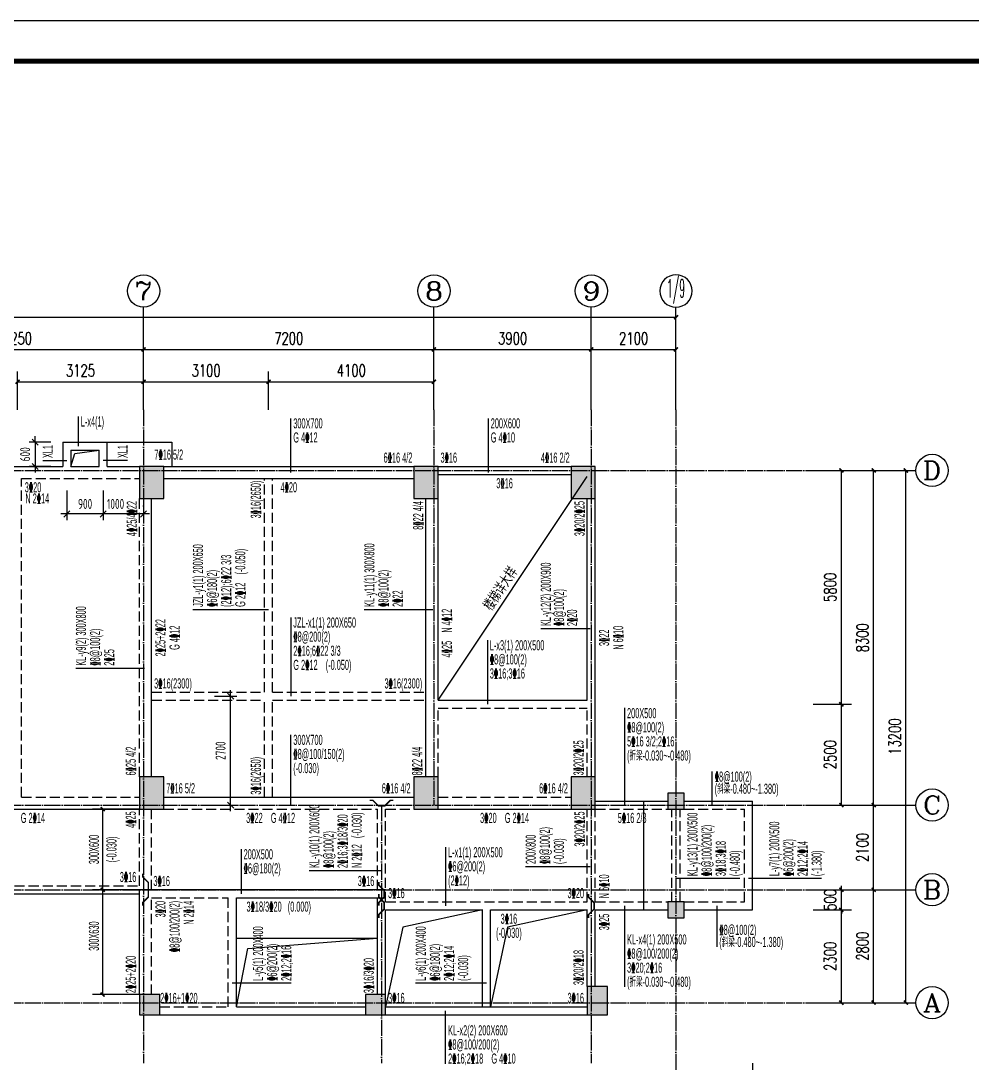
# Model space of a CAD drawing. Extents: x -441005 to 725361, y -182459 to 319313.
# Drawn here: x 332557 to 356143, y -23800 to 2050 of the extents above; entities that cross this region are included whole.
import ezdxf
from ezdxf.enums import TextEntityAlignment as Align

# ---------------------------------------------------------------- set-up
doc = ezdxf.new("R2010")
doc.units = 0
doc.header["$LTSCALE"] = 100
for name, pattern in [('DASHED', [0.75, 0.5, -0.25]), ('DOTE', [2.42, 2, -0.2, 0.02, -0.2]), ('HIDDEN', [7, 5, -2])]:
    doc.linetypes.add(name, pattern=pattern)
doc.layers.get('0').update_dxf_attribs({"linetype": 'CONTINUOUS'})
doc.layers.get('Defpoints').update_dxf_attribs({"linetype": 'CONTINUOUS'})
for name, color, linetype in [('AXIS', 3, 'CONTINUOUS'), ('AXIS_TEXT', 7, 'CONTINUOUS'), ('BEAM', 4, 'DASHED'), ('BEAM_CON', 4, 'CONTINUOUS'), ('B挑板&檐线', 6, 'CONTINUOUS'), ('COLU', 7, 'CONTINUOUS'), ('DOTE', 8, 'DOTE'), ('D断面&错层线&标高（平面图）', 6, 'CONTINUOUS'), ('D洞口边线', 6, 'CONTINUOUS'), ('T模板通用标注', 7, 'CONTINUOUS'), ('吊筋', 1, 'CONTINUOUS'), ('图框', 7, 'CONTINUOUS'), ('尺寸标注', 3, 'CONTINUOUS'), ('梁平法1', 3, 'CONTINUOUS'), ('梁平法2', 8, 'CONTINUOUS')]:
    doc.layers.add(name, color=color, linetype=linetype)
doc.styles.add('_TCH_AXIS', font='COMPLEX', dxfattribs={"bigfont": 'GBCBIG'})
doc.styles.add('_TCH_DIM_T3', font='simplex_.ttf', dxfattribs={"width": 0.705882, "bigfont": 'GBCBIG'})
doc.styles.add('COMPLEX', font='COMPLEX')
doc.styles.add('DIM_FONT', font='tssdeng.shx', dxfattribs={"width": 0.7, "bigfont": '1.shx'})
doc.styles.get("Standard").update_dxf_attribs({"font": 'tssdeng.shx', "bigfont": '1.shx'})
doc.styles.add('TSSD_Rein', font='Tssdeng.shx', dxfattribs={"width": 0.7, "bigfont": '1.shx'})
doc.styles.add('梁平法', font='xxxxx.shx', dxfattribs={"bigfont": 'dxfs.shx'})
doc.dimstyles.new('_TCH_ARCH&&100', dxfattribs={"dimtxt": 297.5, "dimasz": 100, "dimexe": 250, "dimexo": 300, "dimgap": 126.25, "dimtad": 1, "dimdec": 0, "dimzin": 0, "dimdsep": 46, "dimtxsty": '_TCH_DIM_T3', "dimblk": 'ARCHTICK', "dimcen": 0.09, "dimclrt": 7, "dimazin": 2, "dimtfac": 1, "dimtdec": 0, "dimtix": 1, "dimtmove": 2, "dimatfit": 3, "dimfxl": 0, "dimtolj": 1, "dimtzin": 0, "dimarcsym": 0})
doc.dimstyles.new('axis', dxfattribs={"dimtxt": 300, "dimasz": 1, "dimexe": 250, "dimexo": 300, "dimgap": 150, "dimtad": 1, "dimdec": 0, "dimzin": 0, "dimdsep": 46, "dimtxsty": 'Standard', "dimblk": '_DIMX', "dimcen": 0.09, "dimse1": 1, "dimse2": 1, "dimclrt": 7, "dimadec": 1, "dimazin": 0, "dimtfac": 1, "dimtdec": 0, "dimtix": 1, "dimtmove": 2, "dimatfit": 3, "dimfxl": 0, "dimtolj": 1, "dimtzin": 0, "dimarcsym": 0})

# ---------------------------------------------------------------- blocks, each defined once
blk = doc.blocks.new('A2+1_2')
at = {"layer": '图框'}
blk.add_lwpolyline([(0, 0), (89100, 0), (89100, 42000), (0, 42000)], close=True, dxfattribs=at)
at = {"layer": '图框', "const_width": 120}
blk.add_lwpolyline([(2500, 1000), (88100, 1000), (88100, 41000), (2500, 41000)], close=True, dxfattribs=at)
blk = doc.blocks.new('_ArchTick')
at = {"color": 0, "linetype": 'ByBlock', "const_width": 0.4}
blk.add_lwpolyline([(-0.5, -0.5), (0.5, 0.5)], dxfattribs=at)
blk = doc.blocks.new('*D2425')
at = {"layer": 'AXIS', "color": 0, "lineweight": -2}
for p, q in [((348800, -23800), (348800, -25550)), ((350700, -23800), (350700, -25550)), ((350700, -25300), (348800, -25300))]:
    blk.add_line(p, q, dxfattribs=at)
at = {"layer": 'Defpoints', "color": 0}
for p in [(348800, -23800), (350700, -23800), (348800, -25300)]:
    blk.add_point(p, dxfattribs=at)
at = {"layer": 'AXIS', "color": 0, "lineweight": -2, "xscale": 100, "yscale": 100, "zscale": 100, "rotation": 180.0000000000009}
blk.add_blockref('_ArchTick', (348800, -25300), dxfattribs=at)
at = {"layer": 'AXIS', "color": 0, "lineweight": -2, "xscale": 100, "yscale": 100, "zscale": 100}
blk.add_blockref('_ArchTick', (350700, -25300), dxfattribs=at)
at = {"layer": 'AXIS', "color": 7, "insert": (349750, -25024), "char_height": 297.5, "attachment_point": 5, "style": '_TCH_DIM_T3'}
blk.add_mtext('\\A1;1900', dxfattribs=at)
blk = doc.blocks.new('_AXISO')
blk.add_circle((0, 0), 0.5)
at = {"layer": 'AXIS_TEXT', "style": 'COMPLEX', "width": 1.041667}
blk.add_attdef('A', text='', height=0.56, dxfattribs=at).set_placement((-0.25, -0.28), (0.25, -0.28), align=Align.FIT)
blk = doc.blocks.new('*D2435')
at = {"layer": 'AXIS', "color": 0, "lineweight": -2}
for p, q in [((329350, -7600), (329350, -5850)), ((335600, -7600), (335600, -5850)), ((329350, -6100), (335600, -6100))]:
    blk.add_line(p, q, dxfattribs=at)
at = {"layer": 'Defpoints', "color": 0}
for p in [(335600, -6100), (329350, -7600), (335600, -7600)]:
    blk.add_point(p, dxfattribs=at)
at = {"layer": 'AXIS', "color": 0, "lineweight": -2, "xscale": 100, "yscale": 100, "zscale": 100, "rotation": 180}
blk.add_blockref('_ArchTick', (329350, -6100), dxfattribs=at)
at = {"layer": 'AXIS', "color": 0, "lineweight": -2, "xscale": 100, "yscale": 100, "zscale": 100}
blk.add_blockref('_ArchTick', (335600, -6100), dxfattribs=at)
at = {"layer": 'AXIS', "color": 7, "insert": (332475, -5824), "char_height": 297.5, "attachment_point": 5, "style": '_TCH_DIM_T3'}
blk.add_mtext('\\A1;6250', dxfattribs=at)
blk = doc.blocks.new('*D2436')
at = {"layer": 'AXIS', "color": 0, "lineweight": -2}
for p, q in [((335600, -7600), (335600, -5850)), ((342800, -7600), (342800, -5850)), ((335600, -6100), (342800, -6100))]:
    blk.add_line(p, q, dxfattribs=at)
at = {"layer": 'Defpoints', "color": 0}
for p in [(342800, -6100), (335600, -7600), (342800, -7600)]:
    blk.add_point(p, dxfattribs=at)
at = {"layer": 'AXIS', "color": 0, "lineweight": -2, "xscale": 100, "yscale": 100, "zscale": 100, "rotation": 180}
blk.add_blockref('_ArchTick', (335600, -6100), dxfattribs=at)
at = {"layer": 'AXIS', "color": 0, "lineweight": -2, "xscale": 100, "yscale": 100, "zscale": 100}
blk.add_blockref('_ArchTick', (342800, -6100), dxfattribs=at)
at = {"layer": 'AXIS', "color": 7, "insert": (339200, -5824), "char_height": 297.5, "attachment_point": 5, "style": '_TCH_DIM_T3'}
blk.add_mtext('\\A1;7200', dxfattribs=at)
blk = doc.blocks.new('*D2437')
at = {"layer": 'AXIS', "color": 0, "lineweight": -2}
for p, q in [((294950, -7600), (294950, -5050)), ((348800, -7600), (348800, -5050)), ((294950, -5300), (348800, -5300))]:
    blk.add_line(p, q, dxfattribs=at)
at = {"layer": 'Defpoints', "color": 0}
for p in [(348800, -5300), (294950, -7600), (348800, -7600)]:
    blk.add_point(p, dxfattribs=at)
at = {"layer": 'AXIS', "color": 0, "lineweight": -2, "xscale": 100, "yscale": 100, "zscale": 100, "rotation": 180}
blk.add_blockref('_ArchTick', (294950, -5300), dxfattribs=at)
at = {"layer": 'AXIS', "color": 0, "lineweight": -2, "xscale": 100, "yscale": 100, "zscale": 100}
blk.add_blockref('_ArchTick', (348800, -5300), dxfattribs=at)
at = {"layer": 'AXIS', "color": 7, "insert": (321875, -5024), "char_height": 297.5, "attachment_point": 5, "style": '_TCH_DIM_T3'}
blk.add_mtext('\\A1;53850', dxfattribs=at)
blk = doc.blocks.new('*D2438')
at = {"layer": 'AXIS', "color": 0, "lineweight": -2}
for p, q in [((342800, -7600), (342800, -5850)), ((346700, -7600), (346700, -5850)), ((342800, -6100), (346700, -6100))]:
    blk.add_line(p, q, dxfattribs=at)
at = {"layer": 'Defpoints', "color": 0}
for p in [(346700, -6100), (342800, -7600), (346700, -7600)]:
    blk.add_point(p, dxfattribs=at)
at = {"layer": 'AXIS', "color": 0, "lineweight": -2, "xscale": 100, "yscale": 100, "zscale": 100, "rotation": 180}
blk.add_blockref('_ArchTick', (342800, -6100), dxfattribs=at)
at = {"layer": 'AXIS', "color": 0, "lineweight": -2, "xscale": 100, "yscale": 100, "zscale": 100}
blk.add_blockref('_ArchTick', (346700, -6100), dxfattribs=at)
at = {"layer": 'AXIS', "color": 7, "insert": (344750, -5824), "char_height": 297.5, "attachment_point": 5, "style": '_TCH_DIM_T3'}
blk.add_mtext('\\A1;3900', dxfattribs=at)
blk = doc.blocks.new('*D2439')
at = {"layer": 'AXIS', "color": 0, "lineweight": -2}
for p, q in [((335600, -7600), (335600, -6650)), ((338700, -7600), (338700, -6650)), ((335600, -6900), (338700, -6900))]:
    blk.add_line(p, q, dxfattribs=at)
at = {"layer": 'Defpoints', "color": 0}
for p in [(338700, -6900), (335600, -7600), (338700, -7600)]:
    blk.add_point(p, dxfattribs=at)
at = {"layer": 'AXIS', "color": 0, "lineweight": -2, "xscale": 100, "yscale": 100, "zscale": 100, "rotation": 180}
blk.add_blockref('_ArchTick', (335600, -6900), dxfattribs=at)
at = {"layer": 'AXIS', "color": 0, "lineweight": -2, "xscale": 100, "yscale": 100, "zscale": 100}
blk.add_blockref('_ArchTick', (338700, -6900), dxfattribs=at)
at = {"layer": 'AXIS', "color": 7, "insert": (337150, -6624), "char_height": 297.5, "attachment_point": 5, "style": '_TCH_DIM_T3'}
blk.add_mtext('\\A1;3100', dxfattribs=at)
blk = doc.blocks.new('*D2440')
at = {"layer": 'AXIS', "color": 0, "lineweight": -2}
for p, q in [((338700, -7600), (338700, -6650)), ((342800, -7600), (342800, -6650)), ((338700, -6900), (342800, -6900))]:
    blk.add_line(p, q, dxfattribs=at)
at = {"layer": 'Defpoints', "color": 0}
for p in [(342800, -6900), (338700, -7600), (342800, -7600)]:
    blk.add_point(p, dxfattribs=at)
at = {"layer": 'AXIS', "color": 0, "lineweight": -2, "xscale": 100, "yscale": 100, "zscale": 100, "rotation": 180}
blk.add_blockref('_ArchTick', (338700, -6900), dxfattribs=at)
at = {"layer": 'AXIS', "color": 0, "lineweight": -2, "xscale": 100, "yscale": 100, "zscale": 100}
blk.add_blockref('_ArchTick', (342800, -6900), dxfattribs=at)
at = {"layer": 'AXIS', "color": 7, "insert": (340750, -6620), "char_height": 297.5, "attachment_point": 5, "style": '_TCH_DIM_T3'}
blk.add_mtext('\\A1;4100', dxfattribs=at)
blk = doc.blocks.new('*D2443')
at = {"layer": 'AXIS', "color": 0, "lineweight": -2}
for p, q in [((346700, -7600), (346700, -5850)), ((348800, -7600), (348800, -5850)), ((346700, -6100), (348800, -6100))]:
    blk.add_line(p, q, dxfattribs=at)
at = {"layer": 'Defpoints', "color": 0}
for p in [(348800, -6100), (346700, -7600), (348800, -7600)]:
    blk.add_point(p, dxfattribs=at)
at = {"layer": 'AXIS', "color": 0, "lineweight": -2, "xscale": 100, "yscale": 100, "zscale": 100, "rotation": 180}
blk.add_blockref('_ArchTick', (346700, -6100), dxfattribs=at)
at = {"layer": 'AXIS', "color": 0, "lineweight": -2, "xscale": 100, "yscale": 100, "zscale": 100}
blk.add_blockref('_ArchTick', (348800, -6100), dxfattribs=at)
at = {"layer": 'AXIS', "color": 7, "insert": (347750, -5824), "char_height": 297.5, "attachment_point": 5, "style": '_TCH_DIM_T3'}
blk.add_mtext('\\A1;2100', dxfattribs=at)
blk = doc.blocks.new('*D2446')
at = {"layer": 'AXIS', "color": 0, "lineweight": -2}
for p, q in [((352200, -9100), (354750, -9100)), ((354500, -22300), (354500, -9100)), ((352200, -22300), (354750, -22300))]:
    blk.add_line(p, q, dxfattribs=at)
at = {"layer": 'Defpoints', "color": 0}
for p in [(352200, -9100), (354500, -9100), (352200, -22300)]:
    blk.add_point(p, dxfattribs=at)
at = {"layer": 'AXIS', "color": 0, "lineweight": -2, "xscale": 100, "yscale": 100, "zscale": 100}
for p, rotation in [((354500, -9100), 90), ((354500, -22300), 270)]:
    blk.add_blockref('_ArchTick', p, dxfattribs=dict(at, rotation=rotation))
at = {"layer": 'AXIS', "color": 7, "insert": (354224, -15700), "char_height": 297.5, "attachment_point": 5, "rotation": 90, "style": '_TCH_DIM_T3'}
blk.add_mtext('\\A1;13200', dxfattribs=at)
blk = doc.blocks.new('*D2447')
at = {"layer": 'AXIS', "color": 0, "lineweight": -2}
for p, q in [((352200, -19500), (353950, -19500)), ((353700, -22300), (353700, -19500)), ((352200, -22300), (353950, -22300))]:
    blk.add_line(p, q, dxfattribs=at)
at = {"layer": 'Defpoints', "color": 0}
for p in [(352200, -19500), (353700, -19500), (352200, -22300)]:
    blk.add_point(p, dxfattribs=at)
at = {"layer": 'AXIS', "color": 0, "lineweight": -2, "xscale": 100, "yscale": 100, "zscale": 100}
for p, rotation in [((353700, -19500), 90), ((353700, -22300), 270)]:
    blk.add_blockref('_ArchTick', p, dxfattribs=dict(at, rotation=rotation))
at = {"layer": 'AXIS', "color": 7, "insert": (353424, -20900), "char_height": 297.5, "attachment_point": 5, "rotation": 90, "style": '_TCH_DIM_T3'}
blk.add_mtext('\\A1;2800', dxfattribs=at)
blk = doc.blocks.new('*D2448')
at = {"layer": 'AXIS', "color": 0, "lineweight": -2}
for p, q in [((352200, -17400), (353950, -17400)), ((353700, -19500), (353700, -17400)), ((352200, -19500), (353950, -19500))]:
    blk.add_line(p, q, dxfattribs=at)
at = {"layer": 'Defpoints', "color": 0}
for p in [(352200, -17400), (353700, -17400), (352200, -19500)]:
    blk.add_point(p, dxfattribs=at)
at = {"layer": 'AXIS', "color": 0, "lineweight": -2, "xscale": 100, "yscale": 100, "zscale": 100}
for p, rotation in [((353700, -17400), 90), ((353700, -19500), 270)]:
    blk.add_blockref('_ArchTick', p, dxfattribs=dict(at, rotation=rotation))
at = {"layer": 'AXIS', "color": 7, "insert": (353424, -18450), "char_height": 297.5, "attachment_point": 5, "rotation": 90, "style": '_TCH_DIM_T3'}
blk.add_mtext('\\A1;2100', dxfattribs=at)
blk = doc.blocks.new('*D2449')
at = {"layer": 'AXIS', "color": 0, "lineweight": -2}
for p, q in [((352200, -9100), (353950, -9100)), ((353700, -17400), (353700, -9100)), ((352200, -17400), (353950, -17400))]:
    blk.add_line(p, q, dxfattribs=at)
at = {"layer": 'Defpoints', "color": 0}
for p in [(352200, -9100), (353700, -9100), (352200, -17400)]:
    blk.add_point(p, dxfattribs=at)
at = {"layer": 'AXIS', "color": 0, "lineweight": -2, "xscale": 100, "yscale": 100, "zscale": 100}
for p, rotation in [((353700, -9100), 90), ((353700, -17400), 270)]:
    blk.add_blockref('_ArchTick', p, dxfattribs=dict(at, rotation=rotation))
at = {"layer": 'AXIS', "color": 7, "insert": (353424, -13250), "char_height": 297.5, "attachment_point": 5, "rotation": 90, "style": '_TCH_DIM_T3'}
blk.add_mtext('\\A1;8300', dxfattribs=at)
blk = doc.blocks.new('*D2450')
at = {"layer": 'AXIS', "color": 0, "lineweight": -2}
for p, q in [((352200, -20000), (353150, -20000)), ((352900, -22300), (352900, -20000)), ((352200, -22300), (353150, -22300))]:
    blk.add_line(p, q, dxfattribs=at)
at = {"layer": 'Defpoints', "color": 0}
for p in [(352200, -20000), (352900, -20000), (352200, -22300)]:
    blk.add_point(p, dxfattribs=at)
at = {"layer": 'AXIS', "color": 0, "lineweight": -2, "xscale": 100, "yscale": 100, "zscale": 100}
for p, rotation in [((352900, -20000), 90), ((352900, -22300), 270)]:
    blk.add_blockref('_ArchTick', p, dxfattribs=dict(at, rotation=rotation))
at = {"layer": 'AXIS', "color": 7, "insert": (352624, -21150), "char_height": 297.5, "attachment_point": 5, "rotation": 90, "style": '_TCH_DIM_T3'}
blk.add_mtext('\\A1;2300', dxfattribs=at)
blk = doc.blocks.new('*D2451')
at = {"layer": 'AXIS', "color": 0, "lineweight": -2}
for p, q in [((352200, -19500), (353150, -19500)), ((352900, -19500), (352900, -19400)), ((352900, -20000), (352900, -19500)), ((352200, -20000), (353150, -20000)), ((352900, -20000), (352900, -20100))]:
    blk.add_line(p, q, dxfattribs=at)
at = {"layer": 'Defpoints', "color": 0}
for p in [(352200, -19500), (352900, -19500), (352200, -20000)]:
    blk.add_point(p, dxfattribs=at)
at = {"layer": 'AXIS', "color": 0, "lineweight": -2, "xscale": 100, "yscale": 100, "zscale": 100}
for p, rotation in [((352900, -19500), 270), ((352900, -20000), 90)]:
    blk.add_blockref('_ArchTick', p, dxfattribs=dict(at, rotation=rotation))
at = {"layer": 'AXIS', "color": 7, "insert": (352624, -19750), "char_height": 297.5, "attachment_point": 5, "rotation": 90, "style": '_TCH_DIM_T3'}
blk.add_mtext('\\A1;500', dxfattribs=at)
blk = doc.blocks.new('*D2452')
at = {"layer": 'AXIS', "color": 0, "lineweight": -2}
for p, q in [((352200, -14900), (353150, -14900)), ((352900, -17400), (352900, -14900)), ((352200, -17400), (353150, -17400))]:
    blk.add_line(p, q, dxfattribs=at)
at = {"layer": 'Defpoints', "color": 0}
for p in [(352200, -14900), (352900, -14900), (352200, -17400)]:
    blk.add_point(p, dxfattribs=at)
at = {"layer": 'AXIS', "color": 0, "lineweight": -2, "xscale": 100, "yscale": 100, "zscale": 100}
for p, rotation in [((352900, -14900), 90), ((352900, -17400), 270)]:
    blk.add_blockref('_ArchTick', p, dxfattribs=dict(at, rotation=rotation))
at = {"layer": 'AXIS', "color": 7, "insert": (352624, -16150), "char_height": 297.5, "attachment_point": 5, "rotation": 90, "style": '_TCH_DIM_T3'}
blk.add_mtext('\\A1;2500', dxfattribs=at)
blk = doc.blocks.new('*D2453')
at = {"layer": 'AXIS', "color": 0, "lineweight": -2}
for p, q in [((352200, -9100), (353150, -9100)), ((352900, -14900), (352900, -9100)), ((352200, -14900), (353150, -14900))]:
    blk.add_line(p, q, dxfattribs=at)
at = {"layer": 'Defpoints', "color": 0}
for p in [(352200, -9100), (352900, -9100), (352200, -14900)]:
    blk.add_point(p, dxfattribs=at)
at = {"layer": 'AXIS', "color": 0, "lineweight": -2, "xscale": 100, "yscale": 100, "zscale": 100}
for p, rotation in [((352900, -9100), 90), ((352900, -14900), 270)]:
    blk.add_blockref('_ArchTick', p, dxfattribs=dict(at, rotation=rotation))
at = {"layer": 'AXIS', "color": 7, "insert": (352624, -12000), "char_height": 297.5, "attachment_point": 5, "rotation": 90, "style": '_TCH_DIM_T3'}
blk.add_mtext('\\A1;5800', dxfattribs=at)
blk = doc.blocks.new('*D2456')
at = {"layer": 'Defpoints', "color": 0}
for p in [(334586, -19500), (335500, -19500), (335500, -22100)]:
    blk.add_point(p, dxfattribs=at)
at = {"layer": '梁平法2', "color": 0, "lineweight": -2}
for p, q in [((335500, -19500), (334336, -19500)), ((334586, -22100), (334586, -19500)), ((335500, -22100), (334336, -22100))]:
    blk.add_line(p, q, dxfattribs=at)
at = {"layer": '梁平法2', "color": 0, "lineweight": -2, "xscale": 100, "yscale": 100, "zscale": 100}
for p, rotation in [((334586, -19500), 90), ((334586, -22100), 270)]:
    blk.add_blockref('_ArchTick', p, dxfattribs=dict(at, rotation=rotation))
blk = doc.blocks.new('*D2457')
at = {"layer": 'Defpoints', "color": 0}
for p in [(334586, -17500), (335500, -17500), (335500, -19500)]:
    blk.add_point(p, dxfattribs=at)
at = {"layer": '梁平法2', "color": 0, "lineweight": -2}
for p, q in [((335500, -17500), (334336, -17500)), ((334586, -19500), (334586, -17500)), ((335500, -19500), (334336, -19500))]:
    blk.add_line(p, q, dxfattribs=at)
at = {"layer": '梁平法2', "color": 0, "lineweight": -2, "xscale": 100, "yscale": 100, "zscale": 100}
for p, rotation in [((334586, -17500), 90), ((334586, -19500), 270)]:
    blk.add_blockref('_ArchTick', p, dxfattribs=dict(at, rotation=rotation))
blk = doc.blocks.new('*D2471')
at = {"layer": 'AXIS', "color": 0, "lineweight": -2}
for p, q in [((332475, -7600), (332475, -6650)), ((335600, -7600), (335600, -6650)), ((332475, -6900), (335600, -6900))]:
    blk.add_line(p, q, dxfattribs=at)
at = {"layer": 'Defpoints', "color": 0}
for p in [(335600, -6900), (332475, -7600), (335600, -7600)]:
    blk.add_point(p, dxfattribs=at)
at = {"layer": 'AXIS', "color": 0, "lineweight": -2, "xscale": 100, "yscale": 100, "zscale": 100, "rotation": 180}
blk.add_blockref('_ArchTick', (332475, -6900), dxfattribs=at)
at = {"layer": 'AXIS', "color": 0, "lineweight": -2, "xscale": 100, "yscale": 100, "zscale": 100}
blk.add_blockref('_ArchTick', (335600, -6900), dxfattribs=at)
at = {"layer": 'AXIS', "color": 7, "insert": (334037, -6624), "char_height": 297.5, "attachment_point": 5, "style": '_TCH_DIM_T3'}
blk.add_mtext('\\A1;3125', dxfattribs=at)
blk = doc.blocks.new('_OBLIQUE')
at = {"color": 0, "linetype": 'ByBlock'}
blk.add_line((-0.5, -0.5), (0.5, 0.5), dxfattribs=at)
blk = doc.blocks.new('*D2960')
at = {"layer": 'Defpoints', "color": 0}
for p in [(337059, -14700), (337759, -14700), (337059, -17400)]:
    blk.add_point(p, dxfattribs=at)
at = {"layer": '尺寸标注', "color": 0, "lineweight": -2}
for p, q in [((337359, -14700), (337909, -14700)), ((337759, -17550), (337759, -14550)), ((337359, -17400), (337909, -17400))]:
    blk.add_line(p, q, dxfattribs=at)
at = {"layer": '尺寸标注', "color": 0, "lineweight": -2, "xscale": 150, "yscale": 150, "zscale": 150}
for p, rotation in [((337759, -14700), 90), ((337759, -17400), 270)]:
    blk.add_blockref('_OBLIQUE', p, dxfattribs=dict(at, rotation=rotation))
at = {"layer": '尺寸标注', "color": 7, "insert": (337509, -16050), "char_height": 250, "attachment_point": 5, "rotation": 90, "style": 'DIM_FONT'}
blk.add_mtext('\\A1;2700', dxfattribs=at)
blk = doc.blocks.new('_DIMX')
blk.add_line((-150, 0), (150, 0))
at = {"const_width": 50}
blk.add_lwpolyline([(-70, -70), (70, 70)], dxfattribs=at)
blk = doc.blocks.new('*D2994')
at = {"layer": 'Defpoints', "color": 0}
for p in [(333700, -9300), (334600, -9300), (333700, -10180)]:
    blk.add_point(p, dxfattribs=at)
at = {"layer": '尺寸标注', "color": 0, "lineweight": -2}
for p, q in [((333700, -9600), (333700, -10330)), ((334600, -9600), (334600, -10330)), ((334750, -10180), (333550, -10180))]:
    blk.add_line(p, q, dxfattribs=at)
at = {"layer": '尺寸标注', "color": 0, "lineweight": -2, "xscale": 150, "yscale": 150, "zscale": 150, "rotation": 180}
blk.add_blockref('_OBLIQUE', (333700, -10180), dxfattribs=at)
at = {"layer": '尺寸标注', "color": 0, "lineweight": -2, "xscale": 150, "yscale": 150, "zscale": 150}
blk.add_blockref('_OBLIQUE', (334600, -10180), dxfattribs=at)
at = {"layer": '尺寸标注', "color": 7, "insert": (334150, -9930), "char_height": 250, "attachment_point": 5, "style": 'DIM_FONT'}
blk.add_mtext('\\A1;900', dxfattribs=at)
blk = doc.blocks.new('*D2995')
at = {"layer": 'Defpoints', "color": 0}
for p in [(333600, -8400), (332913, -9000), (333600, -9000)]:
    blk.add_point(p, dxfattribs=at)
at = {"layer": '尺寸标注', "color": 0, "lineweight": -2}
for p, q in [((332913, -8400), (332913, -8250)), ((333300, -8400), (332763, -8400)), ((332913, -8400), (332913, -9000)), ((333300, -9000), (332763, -9000)), ((332913, -9000), (332913, -9150))]:
    blk.add_line(p, q, dxfattribs=at)
at = {"layer": '尺寸标注', "color": 0, "lineweight": -2, "xscale": 150, "yscale": 150, "zscale": 150}
for p, rotation in [((332913, -8400), 270), ((332913, -9000), 90)]:
    blk.add_blockref('_OBLIQUE', p, dxfattribs=dict(at, rotation=rotation))
at = {"layer": '尺寸标注', "color": 7, "insert": (332663, -8700), "char_height": 250, "attachment_point": 5, "rotation": 90, "style": 'DIM_FONT'}
blk.add_mtext('\\A1;600', dxfattribs=at)
blk = doc.blocks.new('*D2997')
at = {"layer": 'Defpoints', "color": 0}
for p in [(334600, -9300), (335600, -9300), (334600, -10180)]:
    blk.add_point(p, dxfattribs=at)
at = {"layer": '尺寸标注', "color": 0, "lineweight": -2}
for p, q in [((334600, -9600), (334600, -10330)), ((335600, -9600), (335600, -10330)), ((335750, -10180), (334450, -10180))]:
    blk.add_line(p, q, dxfattribs=at)
at = {"layer": '尺寸标注', "color": 0, "lineweight": -2, "xscale": 150, "yscale": 150, "zscale": 150, "rotation": 180}
blk.add_blockref('_OBLIQUE', (334600, -10180), dxfattribs=at)
at = {"layer": '尺寸标注', "color": 0, "lineweight": -2, "xscale": 150, "yscale": 150, "zscale": 150}
blk.add_blockref('_OBLIQUE', (335600, -10180), dxfattribs=at)
at = {"layer": '尺寸标注', "color": 7, "insert": (334906, -9930), "char_height": 250, "attachment_point": 5, "style": 'DIM_FONT'}
blk.add_mtext('\\A1;1000', dxfattribs=at)

msp = doc.modelspace()

# ---------------------------------------------------------------- hatches: boundary and pattern name
at = {"layer": 'COLU'}
for points in [[(336100, -9800), (336100, -9000), (335500, -9000), (335500, -9800)], [(342900, -9800), (342900, -9000), (342300, -9000), (342300, -9800)], [(346800, -9800), (346800, -9000), (346200, -9000), (346200, -9800)], [(336100, -17500), (336100, -16700), (335500, -16700), (335500, -17500)], [(342900, -17500), (342900, -16700), (342300, -16700), (342300, -17500)], [(346800, -17500), (346800, -16700), (346200, -16700), (346200, -17500)], [(348600, -17500), (349000, -17500), (349000, -17100), (348600, -17100)], [(348600, -20200), (349000, -20200), (349000, -19800), (348600, -19800)], [(347100, -22600), (347100, -21900), (346600, -21900), (346600, -22600)], [(336000, -22600), (336000, -22100), (335500, -22100), (335500, -22600)], [(341600, -22600), (341600, -22100), (341100, -22100), (341100, -22600)]]:
    msp.add_hatch(color=251, dxfattribs=at).paths.add_polyline_path(points)

# ---------------------------------------------------------------- linework, layer by layer
at = {"layer": 'AXIS'}
for p, q in [((335600, -7600), (335600, -5050)), ((342800, -7600), (342800, -5050)), ((346700, -7400), (346700, -5050)), ((348800, -7300), (348800, -5050)), ((352200, -9100), (354750, -9100)), ((352200, -17400), (354750, -17400)), ((352200, -19500), (354750, -19500)), ((352200, -22300), (354750, -22300))]:
    msp.add_line(p, q, dxfattribs=at)
at = {"layer": 'BEAM', "linetype": 'HIDDEN', "ltscale": 0.5}
for p, q in [((332575, -9300), (335500, -9300)), ((332575, -17200), (332575, -9300)), ((338600, -14600), (338600, -9300)), ((338800, -14600), (338800, -9300)), ((335500, -16700), (335500, -9800)), ((335800, -14600), (338600, -14600)), ((338800, -14600), (342600, -14600)), ((335800, -14800), (338600, -14800)), ((338600, -17200), (338600, -14800)), ((338800, -14800), (342600, -14800)), ((338800, -17200), (338800, -14800)), ((342900, -15000), (346600, -15000)), ((342900, -16700), (342900, -15000)), ((346600, -16700), (346600, -15000)), ((332575, -17200), (335500, -17200)), ((342900, -17200), (346200, -17200)), ((335500, -19400), (335500, -17500)), ((335800, -19500), (335800, -17500)), ((336100, -17500), (341400, -17500)), ((341400, -19500), (341400, -17500)), ((341600, -17500), (342300, -17500)), ((341600, -19800), (341600, -17500)), ((346600, -19800), (346600, -17500)), ((346800, -19800), (346800, -17500)), ((346800, -17500), (348600, -17500)), ((348700, -19800), (348700, -17500)), ((348900, -19800), (348900, -17500)), ((349000, -17500), (350500, -17500)), ((350500, -19800), (350500, -17500)), ((329600, -19400), (335500, -19400)), ((335800, -19700), (337700, -19700)), ((335800, -22100), (335800, -19700)), ((337700, -22400), (337700, -19700)), ((341600, -19800), (346600, -19800)), ((346800, -19800), (348600, -19800)), ((349000, -19800), (350500, -19800)), ((336000, -22400), (337700, -22400))]:
    msp.add_line(p, q, dxfattribs=at)
at = {"layer": 'BEAM_CON'}
for p, q in [((333600, -8400), (334700, -8400)), ((333600, -8400), (333600, -9000)), ((334700, -9000), (334700, -8400)), ((333800, -8600), (334500, -8600)), ((333800, -8600), (333800, -9000)), ((334500, -9000), (334500, -8600)), ((329600, -9000), (333600, -9000)), ((333800, -9000), (334500, -9000)), ((334700, -9000), (335500, -9000)), ((336100, -9000), (342300, -9000)), ((342900, -9000), (346200, -9000)), ((336100, -9300), (342300, -9300)), ((342900, -9200), (346200, -9200)), ((335800, -16700), (335800, -9800)), ((342600, -16700), (342600, -9800)), ((342900, -14800), (342900, -9800)), ((346600, -14800), (346600, -9800)), ((346800, -16700), (346800, -9800)), ((342900, -14800), (346600, -14800)), ((336100, -17200), (342300, -17200)), ((346800, -17300), (348600, -17300)), ((349000, -17300), (350700, -17300)), ((350700, -20000), (350700, -17300)), ((329600, -17500), (335500, -17500)), ((342900, -17500), (346200, -17500)), ((329600, -19600), (335500, -19600)), ((335500, -22100), (335500, -19500)), ((341600, -19500), (335500, -19500)), ((337900, -19700), (341600, -19700)), ((337900, -22400), (337900, -19700)), ((341400, -22100), (341400, -19700)), ((341600, -20000), (344000, -20000)), ((341600, -22100), (341600, -20000)), ((344000, -22400), (344000, -20000)), ((344200, -22400), (344200, -20000)), ((344200, -20000), (346600, -20000)), ((346600, -21900), (346600, -20000)), ((346800, -20000), (348600, -20000)), ((346800, -21900), (346800, -20000)), ((349000, -20000), (350700, -20000)), ((337900, -22400), (341100, -22400)), ((341600, -22400), (346600, -22400)), ((336000, -22600), (341100, -22600)), ((341600, -22600), (346600, -22600))]:
    msp.add_line(p, q, dxfattribs=at)
at = {"layer": 'B挑板&檐线'}
msp.add_line((337900, -20700), (341400, -20700), dxfattribs=at)
msp.add_lwpolyline([(334700, -9000), (334700, -8400), (336300, -8400), (336300, -9000)], dxfattribs=at)
at = {"layer": 'COLU'}
for points in [[(336100, -9800), (336100, -9000), (335500, -9000), (335500, -9800)], [(342900, -9800), (342900, -9000), (342300, -9000), (342300, -9800)], [(346800, -9800), (346800, -9000), (346200, -9000), (346200, -9800)], [(336100, -17500), (336100, -16700), (335500, -16700), (335500, -17500)], [(342900, -17500), (342900, -16700), (342300, -16700), (342300, -17500)], [(346800, -17500), (346800, -16700), (346200, -16700), (346200, -17500)], [(348600, -17500), (349000, -17500), (349000, -17100), (348600, -17100)], [(348600, -20200), (349000, -20200), (349000, -19800), (348600, -19800)], [(347100, -22600), (347100, -21900), (346600, -21900), (346600, -22600)], [(336000, -22600), (336000, -22100), (335500, -22100), (335500, -22600)], [(341600, -22600), (341600, -22100), (341100, -22100), (341100, -22600)]]:
    msp.add_lwpolyline(points, close=True, dxfattribs=at)
at = {"layer": 'DOTE', "ltscale": 2}
for p, q in [((335600, -7600), (335600, -23800)), ((342800, -7600), (342800, -17400)), ((346700, -7600), (346700, -23800)), ((348800, -7600), (348800, -23800)), ((293450, -9100), (352200, -9100)), ((293450, -17400), (352200, -17400)), ((341500, -17400), (341500, -23800)), ((293450, -19500), (352200, -19500)), ((293450, -22300), (352200, -22300))]:
    msp.add_line(p, q, dxfattribs=at)
at = {"layer": 'D断面&错层线&标高（平面图）'}
msp.add_line((348000, -20000), (348000, -17300), dxfattribs=at)
at = {"layer": 'D洞口边线'}
for points in [[(333800, -9000), (333895.8, -8679.2), (334500, -8600)], [(344000, -20000), (344000, -20000), (342024.3, -20424.3), (341600, -22400)], [(346600, -20000), (346600, -20000), (344624.3, -20424.3), (344200, -22400)], [(337900, -22400), (338183.1, -20952.4), (341400, -20700)]]:
    msp.add_lwpolyline(points, dxfattribs=at)
at = {"layer": 'T模板通用标注'}
msp.add_line((342900, -14800), (346600, -9250), dxfattribs=at)
at = {"layer": '吊筋', "const_width": 40}
for points in [[(341204, -17282), (341284, -17282), (341420, -17418), (341580, -17418), (341716, -17282), (341796, -17282)], [(335582, -19896), (335582, -19816), (335718, -19680), (335718, -19320), (335582, -19184), (335582, -19104)], [(341432, -19896), (341432, -19816), (341568, -19680), (341568, -19520), (341432, -19384), (341432, -19304)], [(341432, -20196), (341432, -20116), (341568, -19980), (341568, -19820), (341432, -19684), (341432, -19604)], [(346632, -20196), (346632, -20116), (346768, -19980), (346768, -19820), (346632, -19684), (346632, -19604)]]:
    msp.add_lwpolyline(points, dxfattribs=at)
at = {"layer": '梁平法1'}
for p, q in [((339251.6, -9150), (339251.6, -7808.6)), ((344147.4, -9150), (344147.4, -7808.6)), ((339251.6, -12746.6), (339251.6, -14700)), ((344122.9, -13310.2), (344122.9, -14900)), ((347526.6, -14988.7), (347526.6, -17400)), ((339251.6, -17400), (339251.6, -15657.5)), ((349698.1, -17400), (349698.1, -16568.4)), ((338020.3, -18493.2), (338020.3, -19600)), ((343089.2, -18443.2), (343089.2, -19900)), ((347526.6, -19900), (347526.6, -21904.8)), ((349812.2, -19900), (349812.2, -20919.1)), ((343089.2, -23816.5), (343089.2, -22500))]:
    msp.add_line(p, q, dxfattribs=at)
at = {"layer": '梁平法2', "color": 6}
for p, q in [((333981.4, -7765.6), (333981.4, -8500)), ((333100, -8855.2), (333700, -8855.2)), ((335200, -8855.2), (334600, -8855.2)), ((336820.2, -12545.5), (338700, -12545.5)), ((341070.2, -12545.5), (342775, -12545.5)), ((345447.8, -13022.4), (346675, -13022.4)), ((333920.2, -14003.4), (335625, -14003.4)), ((339706.7, -19021.6), (341500, -19021.6)), ((345070.2, -18922), (346675, -18922)), ((350379.2, -19221.6), (348800, -19221.6)), ((352407.7, -19221.6), (350600, -19221.6)), ((339257.7, -21820.3), (337800, -21820.3)), ((344100, -21820.3), (342342.3, -21820.3))]:
    msp.add_line(p, q, dxfattribs=at)

# ---------------------------------------------------------------- block references
msp.add_blockref('A2+1_2', (284450, -39950))
at = {"layer": 'AXIS'}
ref = msp.add_blockref('_AXISO', (335600, -4650), dxfattribs=dict(at, xscale=800, yscale=800, zscale=800))
ref.add_attrib('A', '7', dxfattribs={"layer": 'AXIS_TEXT', "height": 452.5, "style": '_TCH_AXIS', "width": 1.5}).set_placement((335373.7, -4876.3), (335826.3, -4876.3), align=Align.FIT)
ref = msp.add_blockref('_AXISO', (342800, -4650), dxfattribs=dict(at, xscale=800, yscale=800, zscale=800))
ref.add_attrib('A', '8', dxfattribs={"layer": 'AXIS_TEXT', "height": 452.5, "style": '_TCH_AXIS', "width": 1.5}).set_placement((342573.7, -4876.3), (343026.3, -4876.3), align=Align.FIT)
ref = msp.add_blockref('_AXISO', (346700, -4650), dxfattribs=dict(at, xscale=800, yscale=800, zscale=800))
ref.add_attrib('A', '9', dxfattribs={"layer": 'AXIS_TEXT', "height": 452.5, "style": '_TCH_AXIS', "width": 1.5}).set_placement((346473.7, -4876.3), (346926.3, -4876.3), align=Align.FIT)
ref = msp.add_blockref('_AXISO', (348800, -4650), dxfattribs=dict(at, xscale=-800, yscale=800, zscale=800, rotation=180))
ref.add_attrib('A', '1/9', dxfattribs={"layer": 'AXIS_TEXT', "height": 452.55, "style": '_TCH_AXIS', "width": 0.411765}).set_placement((348573.7, -4811.6), (349026.3, -4811.6), align=Align.FIT)
ref = msp.add_blockref('_AXISO', (355150, -9100), dxfattribs=dict(at, xscale=800, yscale=800, zscale=800))
ref.add_attrib('A', 'D', dxfattribs={"layer": 'AXIS_TEXT', "height": 452.5, "style": '_TCH_AXIS', "width": 1.235294}).set_placement((354923.7, -9326.3), (355376.3, -9326.3), align=Align.FIT)
ref = msp.add_blockref('_AXISO', (355150, -17400), dxfattribs=dict(at, xscale=800, yscale=800, zscale=800))
ref.add_attrib('A', 'C', dxfattribs={"layer": 'AXIS_TEXT', "height": 452.5, "style": '_TCH_AXIS', "width": 1.4}).set_placement((354923.7, -17626.3), (355376.3, -17626.3), align=Align.FIT)
ref = msp.add_blockref('_AXISO', (355150, -19500), dxfattribs=dict(at, xscale=800, yscale=800, zscale=800))
ref.add_attrib('A', 'B', dxfattribs={"layer": 'AXIS_TEXT', "height": 452.5, "style": '_TCH_AXIS', "width": 1.235294}).set_placement((354923.7, -19726.3), (355376.3, -19726.3), align=Align.FIT)
ref = msp.add_blockref('_AXISO', (355150, -22300), dxfattribs=dict(at, xscale=800, yscale=800, zscale=800))
ref.add_attrib('A', 'A', dxfattribs={"layer": 'AXIS_TEXT', "height": 452.5, "style": '_TCH_AXIS', "width": 1.166667}).set_placement((354923.7, -22526.3), (355376.3, -22526.3), align=Align.FIT)

# ---------------------------------------------------------------- texts
at = {"layer": 'T模板通用标注', "style": 'TSSD_Rein', "width": 0.8}
msp.add_text('楼梯详大样', height=300, rotation=56.30993, dxfattribs=at).set_placement((344239.6, -12610.3))
at = {"layer": '梁平法1', "style": '梁平法', "width": 0.5}
for s, p in [('300X700', (339312.2, -8057.1)), ('200X600', (344208, -8057.1)), ('G 4%%13212', (339312.2, -8407.1)), ('G 4%%13210', (344208, -8407.1)), ('3%%13216', (342961.6, -8907.2)), ('JZL-x1(1) 200X650', (339312.2, -12997)), ('%%1328@200(2)', (339312.2, -13347)), ('2%%13216;6%%13222 3/3', (339312.2, -13697)), ('L-x3(1) 200X500', (344183.6, -13560.5)), ('%%1328@100(2)', (344183.6, -13910.5)), ('G 2%%13212    (-0.050)', (339312.2, -14047)), ('3%%13216;3%%13216', (344183.6, -14260.5)), ('3%%13216(2300)', (335861.6, -14507.2)), ('200X500', (347587.2, -15245)), ('%%1328@100(2)', (347587.2, -15595)), ('300X700', (339312.2, -15907.1)), ('5%%13216 3/2;2%%13216', (347587.2, -15945)), ('%%1328@100/150(2)', (339312.2, -16257.1)), ('(折梁-0.030~-0.480)', (347587.2, -16295)), ('(-0.030)', (339312.2, -16607.1)), ('%%1328@100(2)', (349760.6, -16818.4)), ('7%%13216 5/2', (336161.6, -17107.2)), ('200X500', (338080.9, -18743.6)), ('L-x1(1) 200X500', (343149.8, -18693.6)), ('%%1326@180(2)', (338080.9, -19093.6)), ('%%1326@200(2)', (343149.8, -19043.6)), ('3%%13216', (335842.5, -19407.2)), ('(2%%13212)', (343149.8, -19393.6)), ('3%%13216', (341661.6, -19707.2)), ('%%1328@100(2)', (349874.7, -20619.1)), ('KL-x4(1) 200X500', (347587.2, -20856.6)), ('%%1328@100/200(2)', (347587.2, -21206.6)), ('3%%13220;2%%13216', (347587.2, -21556.6)), ('(折梁-0.030~-0.480)', (347587.2, -21906.6)), ('2%%13216+1%%13220', (336011.6, -22307.2)), ('3%%13216', (341661.6, -22307.2)), ('KL-x2(2) 200X600', (343149.8, -23110.6)), ('%%1328@100/200(2)', (343149.8, -23460.6)), ('2%%13216;2%%13218    G 4%%13210', (343149.8, -23810.6))]:
    msp.add_text(s, height=250, dxfattribs=at).set_placement(p)
for s, p in [('7%%13216 5/2', (336224.8, -8907.2)), ('N 2%%13214', (332964.3, -9994.2))]:
    msp.add_text(s, height=250, dxfattribs=at).set_placement(p, align=Align.BOTTOM_CENTER)
for s, p in [('6%%13216 4/2', (342263.8, -8907.2)), ('4%%13216 2/2', (346163.8, -8907.2)), ('3%%13216(2300)', (342508.3, -14507.2)), ('6%%13216 4/2', (342220.1, -17107.2)), ('6%%13216 4/2', (346120.1, -17107.2)), ('3%%13216', (335420.1, -19307.2)), ('3%%13216', (341320.1, -19407.2)), ('3%%13220', (346520.1, -19707.2)), ('3%%13216', (346520.1, -22307.2))]:
    msp.add_text(s, height=250, dxfattribs=at).set_placement(p, align=Align.RIGHT)
for s, p in [('3%%13216', (344550, -9542.8)), ('3%%13220', (332858.6, -9642.8)), ('4%%13220', (339200, -9642.8)), ('3%%13222    G 2%%13214', (332550, -17842.8)), ('3%%13222    G 4%%13212', (338750, -17842.8)), ('3%%13220    G 2%%13214', (344550, -17842.8)), ('5%%13216 2/3', (347713, -17842.8)), ('3%%13218/3%%13220   (0.000)', (338951.4, -20042.8)), ('3%%13216', (344657.6, -20342.8)), ('(-0.030)', (344657.6, -20692.8))]:
    msp.add_text(s, height=250, rotation=360, dxfattribs=at).set_placement(p, align=Align.CENTER)
at = {"layer": '梁平法1', "color": 6, "style": '梁平法', "width": 0.5}
for p in [(349760.6, -17118.4), (349874.7, -20919.1)]:
    msp.add_text('(斜梁-0.480~-1.380)', height=250, dxfattribs=at).set_placement(p)
at = {"layer": '梁平法2', "color": 6, "style": '梁平法', "width": 0.5}
msp.add_text('L-x4(1)', height=250, dxfattribs=at).set_placement((334043.9, -8012))
for s, p in [('XL1', (333346.5, -8792.7)), ('XL1', (335203.5, -8792.7)), ('JZL-y1(1) 200X650', (337072.8, -12484.9)), ('KL-y11(1) 300X800', (341322.8, -12484.9)), ('(2%%13212);6%%13222 3/3', (337772.8, -12484.9)), ('G 2%%13212    (-0.050)', (338122.8, -12484.9)), ('KL-y12(2) 200X900', (345697.8, -12959.9)), ('%%1326@180(2)', (337422.8, -12484.9)), ('%%1328@100(2)', (341672.8, -12484.9)), ('2%%13222', (342022.8, -12484.9)), ('%%1328@100(2)', (346022.8, -12959.9)), ('KL-y9(2) 300X800', (334172.8, -13942.7)), ('2%%13220', (346347.8, -12959.9)), ('%%1328@100(2)', (334522.8, -13942.7)), ('2%%13225', (334872.8, -13942.7)), ('6%%13225 4/2', (335407.2, -16664)), ('8%%13222 4/4', (342507.2, -16664)), ('3%%13220/2%%13225', (346507.2, -16664)), ('3%%13216(2650)', (338507.2, -17141.3)), ('KL-y10(1) 200X600', (339959.3, -18961)), ('2%%13216;3%%13218/3%%13220', (340659.3, -18961)), ('N 2%%13212   (-0.030)', (341009.3, -18961)), ('KL-y13(1) 200X500', (349333.5, -19161)), ('%%1328@100(2)', (345672.8, -18861.4)), ('%%1328@100/200(2)', (349683.5, -19161)), ('L-y7(1) 200X500', (351362, -19161)), ('%%1328@100(2)', (340309.3, -18961)), ('200X800', (345322.8, -18861.4)), ('(-0.030)', (346022.8, -18861.4)), ('3%%13218;3%%13218', (350033.5, -19161)), ('%%1326@200(2)', (351712, -19161)), ('2%%13212;2%%13214', (352062, -19161)), ('(-0.480)', (350383.5, -19161)), ('(-1.380)', (352412, -19161)), ('L-y5(1) 200X400', (338562, -21759.7)), ('L-y6(1) 200X400', (342597.8, -21759.7)), ('%%1326@200(2)', (338912, -21759.7)), ('%%1326@180(2)', (342947.8, -21759.7)), ('2%%13212;2%%13216', (339262, -21759.7)), ('2%%13212;2%%13214', (343297.8, -21759.7)), ('(-0.030)', (343647.8, -21759.7)), ('3%%13220/2%%13218', (346507.2, -21864)), ('2%%13225+2%%13220', (335407.2, -22064)), ('3%%13216/3%%13220', (341307.2, -22064))]:
    msp.add_text(s, height=250, rotation=90, dxfattribs=at).set_placement(p)
for s, p in [('3%%13216(2650)', (338507.2, -9354.6)), ('4%%13225/4%%13222', (335432.2, -9858.3)), ('8%%13222 4/4', (342532.2, -9858.3)), ('3%%13220/2%%13225', (346532.2, -9858.3)), ('4%%13225', (335407.2, -17554.6)), ('3%%13220/2%%13225', (346532.2, -17558.3)), ('3%%13220', (336142.8, -19775.8)), ('%%1328@100/200(2)', (336492.8, -19775.8)), ('N 2%%13214', (336842.8, -19775.8))]:
    msp.add_text(s, height=250, rotation=90, dxfattribs=at).set_placement(p, align=Align.RIGHT)
for s, p in [('4%%13225    N 4%%13212', (343242.8, -13134.1)), ('2%%13225+2%%13222', (336142.8, -13250)), ('G 4%%13212', (336492.8, -13250)), ('3%%13222', (347142.8, -13250)), ('N 6%%13210', (347492.8, -13250)), ('300X600', (334493.6, -18500)), ('(-0.030)', (334929.2, -18500)), ('N 6%%13210', (347142.8, -19416.8)), ('3%%13225', (347142.8, -20298.3)), ('300X630', (334493.6, -20650))]:
    msp.add_text(s, height=250, rotation=90, dxfattribs=at).set_placement(p, align=Align.CENTER)

# ---------------------------------------------------------------- dimensions: what is measured, and where the dimension line sits
at = {"layer": 'AXIS'}
for p1, p2, distance, picture, middle in [((294950, -7600), (348800, -7600), 2300, '*D2437', (321875, -5023.6)), ((329350, -7600), (335600, -7600), 1500, '*D2435', (332475, -5823.6)), ((335600, -7600), (342800, -7600), 1500, '*D2436', (339200, -5823.6)), ((342800, -7600), (346700, -7600), 1500, '*D2438', (344750, -5823.6)), ((346700, -7600), (348800, -7600), 1500, '*D2443', (347750, -5823.6)), ((332475, -7600), (335600, -7600), 700, '*D2471', (334037.5, -6623.6)), ((335600, -7600), (338700, -7600), 700, '*D2439', (337150, -6623.6)), ((338700, -7600), (342800, -7600), 700, '*D2440', (340750, -6620.2)), ((352200, -22300), (352200, -9100), -2300, '*D2446', (354223.6, -15700)), ((352200, -17400), (352200, -9100), -1500, '*D2449', (353423.6, -13250)), ((352200, -14900), (352200, -9100), -700, '*D2453', (352623.6, -12000)), ((352200, -17400), (352200, -14900), -700, '*D2452', (352623.6, -16150)), ((352200, -19500), (352200, -17400), -1500, '*D2448', (353423.6, -18450)), ((352200, -20000), (352200, -19500), -700, '*D2451', (352623.6, -19750)), ((352200, -22300), (352200, -19500), -1500, '*D2447', (353423.6, -20900)), ((352200, -22300), (352200, -20000), -700, '*D2450', (352623.6, -21150)), ((350700, -23800), (348800, -23800), 1500, '*D2425', (349750, -25023.6))]:
    dim = msp.add_aligned_dim(p1=p1, p2=p2, distance=distance, dimstyle='_TCH_ARCH&&100', override={"dimexo": 0}, dxfattribs=at)
    dim.commit()
    dim.dimension.update_dxf_attribs({"geometry": picture, "text_midpoint": middle})
at = {"layer": '尺寸标注'}
dim = msp.add_linear_dim(base=(332913.2, -9000), p1=(333600, -8400), p2=(333600, -9000), angle=90, dimstyle='axis', override={"dimtxt": 250, "dimasz": 150, "dimexe": 150, "dimgap": 125, "dimtxsty": 'DIM_FONT', "dimblk1": 'OBLIQUE', "dimblk2": 'OBLIQUE', "dimsah": 1, "dimdle": 150, "dimse1": 0, "dimse2": 0}, dxfattribs=at)
dim.commit()
dim.dimension.update_dxf_attribs({"geometry": '*D2995', "text_midpoint": (332663.2, -8700)})
dim = msp.add_linear_dim(base=(333700, -10179.6), p1=(334600, -9300), p2=(333700, -9300), dimstyle='axis', override={"dimtxt": 250, "dimasz": 150, "dimexe": 150, "dimgap": 125, "dimtxsty": 'DIM_FONT', "dimblk1": 'OBLIQUE', "dimblk2": 'OBLIQUE', "dimsah": 1, "dimdle": 150, "dimse1": 0, "dimse2": 0}, dxfattribs=at)
dim.commit()
dim.dimension.update_dxf_attribs({"geometry": '*D2994', "text_midpoint": (334150, -9929.6)})
dim = msp.add_linear_dim(base=(334600, -10179.6), p1=(335600, -9300), p2=(334600, -9300), dimstyle='axis', override={"dimtxt": 250, "dimasz": 150, "dimexe": 150, "dimgap": 125, "dimtxsty": 'DIM_FONT', "dimblk1": 'OBLIQUE', "dimblk2": 'OBLIQUE', "dimsah": 1, "dimdle": 150, "dimse1": 0, "dimse2": 0}, dxfattribs=at)
dim.commit()
dim.dimension.update_dxf_attribs({"geometry": '*D2997', "text_midpoint": (334905.5, -9929.6), "dimtype": 160})
dim = msp.add_aligned_dim(p1=(337058.9, -17400), p2=(337058.9, -14700), distance=-700, dimstyle='axis', override={"dimtxt": 250, "dimasz": 150, "dimexe": 150, "dimgap": 125, "dimtxsty": 'DIM_FONT', "dimblk1": 'OBLIQUE', "dimblk2": 'OBLIQUE', "dimsah": 1, "dimdle": 150, "dimse1": 0, "dimse2": 0}, dxfattribs=at)
dim.commit()
dim.dimension.update_dxf_attribs({"geometry": '*D2960', "text_midpoint": (337508.9, -16050)})
at = {"layer": '梁平法2', "color": 6}
for p1, p2, picture, middle in [((335500, -19500), (335500, -17500), '*D2457', (334586.4, -18500)), ((335500, -22100), (335500, -19500), '*D2456', (334586.4, -20800))]:
    dim = msp.add_aligned_dim(p1=p1, p2=p2, distance=913.6, text=' ', dimstyle='_TCH_ARCH&&100', override={"dimexo": 0}, dxfattribs=at)
    dim.commit()
    dim.dimension.update_dxf_attribs({"geometry": picture, "text_midpoint": middle})

doc.saveas('drawing.dxf')
